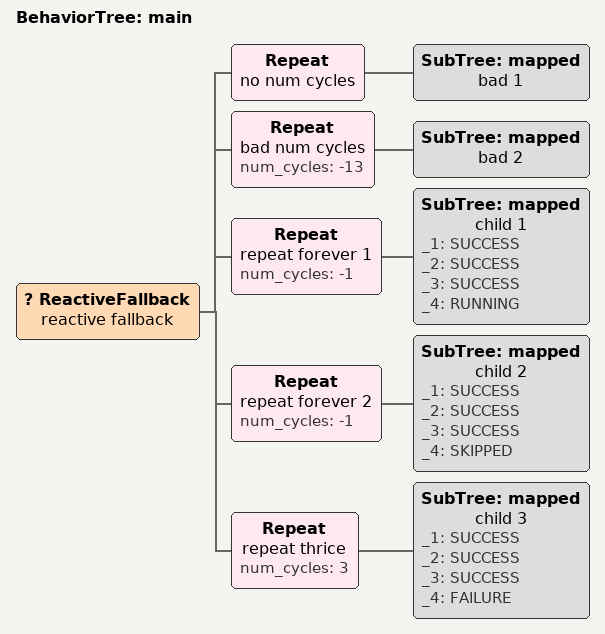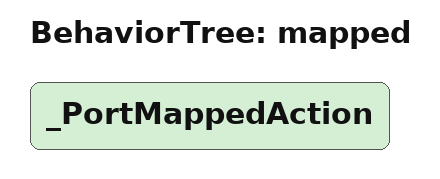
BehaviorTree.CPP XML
<?xml version="1.0" encoding="UTF-8"?>
<root BTCPP_format="4" main_tree_to_execute="main">
  <BehaviorTree ID="main">
    <ReactiveFallback name="reactive fallback">
      <Repeat name="no num cycles">
        <SubTree ID="mapped" name="bad 1" />
      </Repeat>
      <Repeat name="bad num cycles" num_cycles="-13">
        <SubTree ID="mapped" name="bad 2" />
      </Repeat>
      <Repeat name="repeat forever 1" num_cycles="-1">
        <SubTree ID="mapped" name="child 1" _1="SUCCESS" _2="SUCCESS" _3="SUCCESS" _4="RUNNING" />
      </Repeat>
      <Repeat name="repeat forever 2" num_cycles="-1">
        <SubTree ID="mapped" name="child 2" _1="SUCCESS" _2="SUCCESS" _3="SUCCESS" _4="SKIPPED" />
      </Repeat>
      <Repeat name="repeat thrice" num_cycles="3">
        <SubTree ID="mapped" name="child 3" _1="SUCCESS" _2="SUCCESS" _3="SUCCESS" _4="FAILURE" />
      </Repeat>
    </ReactiveFallback>
  </BehaviorTree>

  <BehaviorTree ID="mapped">
    <_PortMappedAction />
  </BehaviorTree>
</root>
